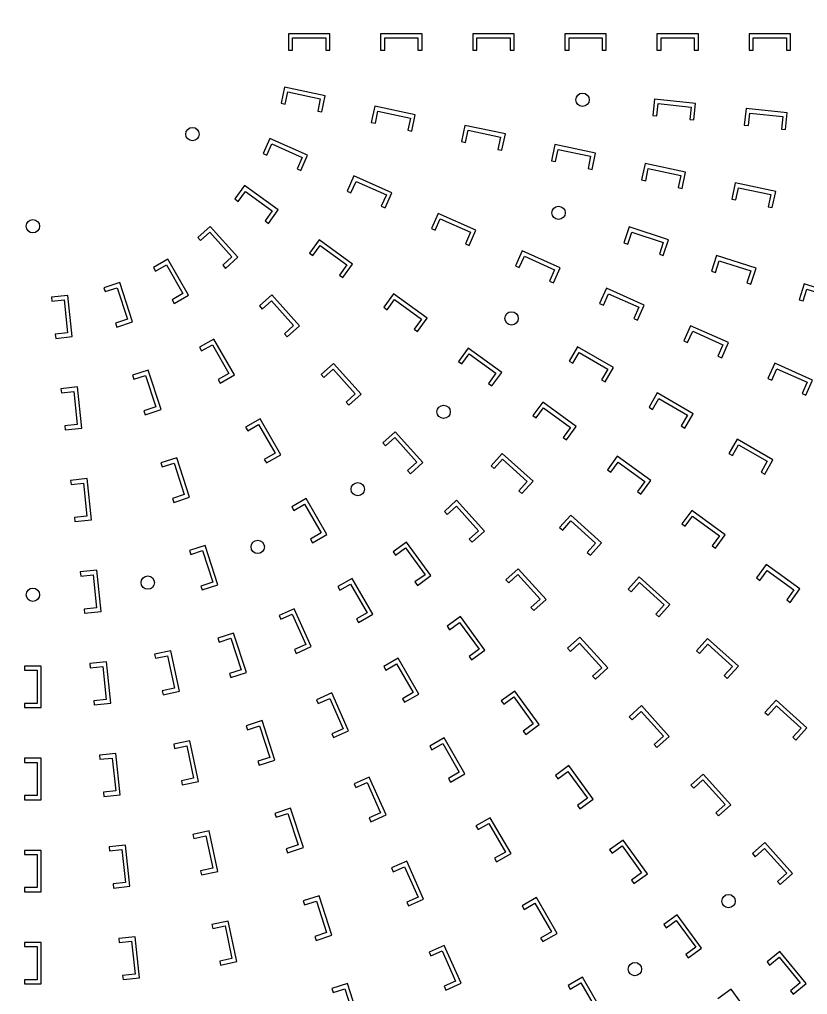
# Model space of a CAD drawing. Header units: inches. Extents: x 0.5 to 33.5, y 56.4 to 89.4.
# Drawn here: x 16.87 to 24.36, y 63.85 to 73.11 of the extents above; entities that cross this region are included whole.
import ezdxf

# ---------------------------------------------------------------- set-up
doc = ezdxf.new("R2010")
doc.units = ezdxf.units.IN
doc.layers.add('blue', color=5, linetype='CONTINUOUS')

msp = doc.modelspace()

# ---------------------------------------------------------------- linework, layer by layer
for p, q in [((19.8219, 72.9787), (19.4281, 72.9787)), ((19.4281, 72.9787), (19.4281, 72.8213)), ((19.8219, 72.8213), (19.8219, 72.9787)), ((20.6969, 72.9787), (20.3031, 72.9787)), ((20.3031, 72.9787), (20.3031, 72.8213)), ((20.6969, 72.8213), (20.6969, 72.9787)), ((21.5719, 72.9787), (21.1781, 72.9787)), ((21.1781, 72.9787), (21.1781, 72.8213)), ((21.5719, 72.8213), (21.5719, 72.9787)), ((22.4469, 72.9787), (22.0531, 72.9787)), ((22.0531, 72.9787), (22.0531, 72.8213)), ((22.4469, 72.8213), (22.4469, 72.9787)), ((23.3219, 72.9787), (22.9281, 72.9787)), ((22.9281, 72.9787), (22.9281, 72.8213)), ((23.3219, 72.8213), (23.3219, 72.9787)), ((24.1969, 72.9787), (23.8031, 72.9787)), ((23.8031, 72.9787), (23.8031, 72.8213)), ((24.1969, 72.8213), (24.1969, 72.9787)), ((19.4675, 72.8213), (19.4675, 72.9394)), ((19.4675, 72.9394), (19.7825, 72.9394)), ((19.7825, 72.9394), (19.7825, 72.8213)), ((20.3425, 72.8213), (20.3425, 72.9394)), ((20.3425, 72.9394), (20.6575, 72.9394)), ((20.6575, 72.9394), (20.6575, 72.8213)), ((21.2175, 72.8213), (21.2175, 72.9394)), ((21.2175, 72.9394), (21.5325, 72.9394)), ((21.5325, 72.9394), (21.5325, 72.8213)), ((22.0925, 72.8213), (22.0925, 72.9394)), ((22.0925, 72.9394), (22.4075, 72.9394)), ((22.4075, 72.9394), (22.4075, 72.8213)), ((22.9675, 72.8213), (22.9675, 72.9394)), ((22.9675, 72.9394), (23.2825, 72.9394)), ((23.2825, 72.9394), (23.2825, 72.8213)), ((23.8425, 72.8213), (23.8425, 72.9394)), ((23.8425, 72.9394), (24.1575, 72.9394)), ((24.1575, 72.9394), (24.1575, 72.8213)), ((19.4281, 72.8213), (19.4675, 72.8213)), ((19.7825, 72.8213), (19.8219, 72.8213)), ((20.3031, 72.8213), (20.3425, 72.8213)), ((20.6575, 72.8213), (20.6969, 72.8213)), ((21.1781, 72.8213), (21.2175, 72.8213)), ((21.5325, 72.8213), (21.5719, 72.8213)), ((22.0531, 72.8213), (22.0925, 72.8213)), ((22.4075, 72.8213), (22.4469, 72.8213)), ((22.9281, 72.8213), (22.9675, 72.8213)), ((23.2825, 72.8213), (23.3219, 72.8213)), ((23.8031, 72.8213), (23.8425, 72.8213)), ((24.1575, 72.8213), (24.1969, 72.8213)), ((19.3915, 72.4722), (19.3587, 72.3181)), ((19.7766, 72.3903), (19.3915, 72.4722)), ((19.3972, 72.31), (19.4218, 72.4255)), ((19.4218, 72.4255), (19.7299, 72.36)), ((19.7299, 72.36), (19.7053, 72.2445)), ((19.7438, 72.2363), (19.7766, 72.3903)), ((22.9039, 72.3586), (22.8874, 72.202)), ((23.2954, 72.3175), (22.9039, 72.3586)), ((19.3587, 72.3181), (19.3972, 72.31)), ((19.7053, 72.2445), (19.7438, 72.2363)), ((20.2473, 72.2903), (20.2146, 72.1362)), ((20.6324, 72.2084), (20.2473, 72.2903)), ((20.2531, 72.128), (20.2777, 72.2436)), ((20.2777, 72.2436), (20.5857, 72.1781)), ((22.9266, 72.1979), (22.9389, 72.3154)), ((22.9389, 72.3154), (23.2522, 72.2825)), ((23.2522, 72.2825), (23.2398, 72.165)), ((23.279, 72.1609), (23.2954, 72.3175)), ((23.7741, 72.2672), (23.7577, 72.1106)), ((24.1657, 72.226), (23.7741, 72.2672)), ((20.5857, 72.1781), (20.5612, 72.0625)), ((20.5997, 72.0544), (20.6324, 72.2084)), ((22.8874, 72.202), (22.9266, 72.1979)), ((23.2398, 72.165), (23.279, 72.1609)), ((23.7968, 72.1065), (23.8092, 72.2239)), ((23.8092, 72.2239), (24.1224, 72.191)), ((24.1224, 72.191), (24.11, 72.0735)), ((24.1492, 72.0694), (24.1657, 72.226)), ((20.2146, 72.1362), (20.2531, 72.128)), ((20.5612, 72.0625), (20.5997, 72.0544)), ((21.1032, 72.1083), (21.0705, 71.9543)), ((21.4883, 72.0265), (21.1032, 72.1083)), ((21.109, 71.9461), (21.1335, 72.0616)), ((21.1335, 72.0616), (21.4416, 71.9962)), ((23.7577, 72.1106), (23.7968, 72.1065)), ((24.11, 72.0735), (24.1492, 72.0694)), ((19.2503, 71.9843), (19.1862, 71.8404)), ((19.6099, 71.8242), (19.2503, 71.9843)), ((21.4416, 71.9962), (21.4171, 71.8806)), ((21.4556, 71.8724), (21.4883, 72.0265)), ((19.2222, 71.8244), (19.2702, 71.9323)), ((19.2702, 71.9323), (19.5579, 71.8042)), ((21.0705, 71.9543), (21.109, 71.9461)), ((21.4171, 71.8806), (21.4556, 71.8724)), ((21.9591, 71.9264), (21.9264, 71.7724)), ((22.3442, 71.8446), (21.9591, 71.9264)), ((21.9649, 71.7642), (21.9894, 71.8797)), ((21.9894, 71.8797), (22.2975, 71.8142)), ((19.1862, 71.8404), (19.2222, 71.8244)), ((19.5579, 71.8042), (19.5099, 71.6963)), ((19.5459, 71.6803), (19.6099, 71.8242)), ((22.2975, 71.8142), (22.2729, 71.6987)), ((22.3115, 71.6905), (22.3442, 71.8446)), ((19.5099, 71.6963), (19.5459, 71.6803)), ((21.9264, 71.7724), (21.9649, 71.7642)), ((22.2729, 71.6987), (22.3115, 71.6905)), ((22.815, 71.7445), (22.7822, 71.5904)), ((23.2001, 71.6626), (22.815, 71.7445)), ((22.8207, 71.5823), (22.8453, 71.6978)), ((22.8453, 71.6978), (23.1534, 71.6323)), ((20.0496, 71.6284), (19.9856, 71.4846)), ((20.4093, 71.4683), (20.0496, 71.6284)), ((22.7822, 71.5904), (22.8207, 71.5823)), ((23.1534, 71.6323), (23.1288, 71.5168)), ((23.1673, 71.5086), (23.2001, 71.6626)), ((19.0107, 71.5365), (18.9181, 71.4091)), ((19.3292, 71.3051), (19.0107, 71.5365)), ((20.0215, 71.4685), (20.0696, 71.5764)), ((20.0696, 71.5764), (20.3573, 71.4483)), ((23.1288, 71.5168), (23.1673, 71.5086)), ((23.6709, 71.5626), (23.6381, 71.4085)), ((24.056, 71.4807), (23.6709, 71.5626)), ((23.6766, 71.4003), (23.7012, 71.5159)), ((23.7012, 71.5159), (24.0093, 71.4504)), ((18.9181, 71.4091), (18.95, 71.3859)), ((18.95, 71.3859), (19.0194, 71.4815)), ((19.0194, 71.4815), (19.2742, 71.2964)), ((19.9856, 71.4846), (20.0215, 71.4685)), ((20.3573, 71.4483), (20.3092, 71.3404)), ((20.3452, 71.3244), (20.4093, 71.4683)), ((23.6381, 71.4085), (23.6766, 71.4003)), ((24.0093, 71.4504), (23.9847, 71.3349)), ((24.0232, 71.3267), (24.056, 71.4807)), ((20.3092, 71.3404), (20.3452, 71.3244)), ((23.9847, 71.3349), (24.0232, 71.3267)), ((19.2742, 71.2964), (19.2048, 71.2008)), ((19.2366, 71.1777), (19.3292, 71.3051)), ((20.849, 71.2725), (20.7849, 71.1287)), ((20.8209, 71.1126), (20.8689, 71.2205)), ((21.2086, 71.1124), (20.849, 71.2725)), ((20.8689, 71.2205), (21.1566, 71.0924)), ((18.6833, 71.1482), (18.5662, 71.0428)), ((18.9467, 70.8556), (18.6833, 71.1482)), ((19.2048, 71.2008), (19.2366, 71.1777)), ((20.7849, 71.1287), (20.8209, 71.1126)), ((22.6623, 71.143), (22.6137, 70.9932)), ((23.0368, 71.0213), (22.6623, 71.143)), ((18.5662, 71.0428), (18.5926, 71.0136)), ((18.5926, 71.0136), (18.6804, 71.0926)), ((18.6804, 71.0926), (18.8911, 70.8586)), ((21.1566, 71.0924), (21.1086, 70.9845)), ((21.1446, 70.9685), (21.2086, 71.1124)), ((22.6511, 70.981), (22.6876, 71.0934)), ((22.6876, 71.0934), (22.9872, 70.996)), ((19.7186, 71.0222), (19.626, 70.8948)), ((19.6579, 70.8716), (19.7273, 70.9672)), ((20.0371, 70.7907), (19.7186, 71.0222)), ((19.7273, 70.9672), (19.9821, 70.782)), ((21.1086, 70.9845), (21.1446, 70.9685)), ((22.6137, 70.9932), (22.6511, 70.981)), ((22.9872, 70.996), (22.9507, 70.8837)), ((22.9881, 70.8716), (23.0368, 71.0213)), ((18.8911, 70.8586), (18.8033, 70.7795)), ((18.8297, 70.7503), (18.9467, 70.8556)), ((19.626, 70.8948), (19.6579, 70.8716)), ((21.6483, 70.9166), (21.5843, 70.7728)), ((21.6202, 70.7568), (21.6683, 70.8647)), ((22.008, 70.7565), (21.6483, 70.9166)), ((21.6683, 70.8647), (21.956, 70.7365)), ((22.9507, 70.8837), (22.9881, 70.8716)), ((23.4945, 70.8726), (23.4458, 70.7228)), ((23.8689, 70.7509), (23.4945, 70.8726)), ((18.2823, 70.8365), (18.1459, 70.7578)), ((18.1459, 70.7578), (18.1656, 70.7237)), ((18.1656, 70.7237), (18.2679, 70.7827)), ((18.2679, 70.7827), (18.4253, 70.51)), ((18.4791, 70.4956), (18.2823, 70.8365)), ((18.8033, 70.7795), (18.8297, 70.7503)), ((19.9821, 70.782), (19.9127, 70.6865)), ((19.9445, 70.6633), (20.0371, 70.7907)), ((21.5843, 70.7728), (21.6202, 70.7568)), ((21.9439, 70.6126), (22.008, 70.7565)), ((23.4833, 70.7107), (23.5198, 70.823)), ((23.5198, 70.823), (23.8193, 70.7257)), ((19.9127, 70.6865), (19.9445, 70.6633)), ((21.956, 70.7365), (21.908, 70.6286)), ((23.4458, 70.7228), (23.4833, 70.7107)), ((23.8193, 70.7257), (23.7828, 70.6133)), ((23.8203, 70.6012), (23.8689, 70.7509)), ((17.8252, 70.615), (17.6755, 70.5664)), ((17.9469, 70.2406), (17.8252, 70.615)), ((21.908, 70.6286), (21.9439, 70.6126)), ((23.7828, 70.6133), (23.8203, 70.6012)), ((24.3267, 70.6022), (24.278, 70.4524)), ((24.7011, 70.4805), (24.3267, 70.6022)), ((17.3321, 70.4934), (17.1755, 70.4769)), ((17.3733, 70.1018), (17.3321, 70.4934)), ((17.6755, 70.5664), (17.6876, 70.5289)), ((17.6876, 70.5289), (17.7999, 70.5654)), ((17.7999, 70.5654), (17.8973, 70.2659)), ((18.4253, 70.51), (18.323, 70.4509)), ((18.3427, 70.4168), (18.4791, 70.4956)), ((19.2688, 70.498), (19.1517, 70.3926)), ((19.5322, 70.2054), (19.2688, 70.498)), ((20.4265, 70.5078), (20.3339, 70.3804)), ((20.745, 70.2764), (20.4265, 70.5078)), ((22.4477, 70.5607), (22.3836, 70.4169)), ((22.4196, 70.4009), (22.4676, 70.5088)), ((22.8073, 70.4006), (22.4477, 70.5607)), ((22.4676, 70.5088), (22.7553, 70.3807)), ((24.3155, 70.4403), (24.352, 70.5526)), ((24.352, 70.5526), (24.6515, 70.4553)), ((17.1755, 70.4769), (17.1796, 70.4378)), ((17.1796, 70.4378), (17.2971, 70.4501)), ((17.2971, 70.4501), (17.33, 70.1369)), ((18.323, 70.4509), (18.3427, 70.4168)), ((19.1517, 70.3926), (19.1781, 70.3633)), ((19.1781, 70.3633), (19.2658, 70.4424)), ((19.2658, 70.4424), (19.4766, 70.2083)), ((20.3658, 70.3573), (20.4352, 70.4529)), ((20.4352, 70.4529), (20.69, 70.2677)), ((22.3836, 70.4169), (22.4196, 70.4009)), ((22.7433, 70.2567), (22.8073, 70.4006)), ((24.278, 70.4524), (24.3155, 70.4403)), ((20.3339, 70.3804), (20.3658, 70.3573)), ((22.7553, 70.3807), (22.7073, 70.2728)), ((17.8973, 70.2659), (17.7849, 70.2294)), ((17.7849, 70.2294), (17.7971, 70.1919)), ((17.7971, 70.1919), (17.9469, 70.2406)), ((19.4766, 70.2083), (19.3888, 70.1293)), ((19.4152, 70.1), (19.5322, 70.2054)), ((20.69, 70.2677), (20.6206, 70.1722)), ((20.6524, 70.149), (20.745, 70.2764)), ((22.7073, 70.2728), (22.7433, 70.2567)), ((23.247, 70.2048), (23.183, 70.061)), ((23.6067, 70.0447), (23.247, 70.2048)), ((17.33, 70.1369), (17.2125, 70.1245)), ((17.2125, 70.1245), (17.2167, 70.0854)), ((19.3888, 70.1293), (19.4152, 70.1)), ((20.6206, 70.1722), (20.6524, 70.149)), ((23.2189, 70.045), (23.267, 70.1529)), ((23.267, 70.1529), (23.5547, 70.0248)), ((17.2167, 70.0854), (17.3733, 70.1018)), ((18.7198, 70.0788), (18.5834, 70)), ((18.6031, 69.9659), (18.7054, 70.025)), ((18.7054, 70.025), (18.8628, 69.7522)), ((18.9166, 69.7378), (18.7198, 70.0788)), ((23.183, 70.061), (23.2189, 70.045)), ((23.5547, 70.0248), (23.5067, 69.9169)), ((23.5426, 69.9008), (23.6067, 70.0447)), ((18.5834, 70), (18.6031, 69.9659)), ((21.1344, 69.9935), (21.0418, 69.8661)), ((21.0737, 69.843), (21.1431, 69.9385)), ((21.4529, 69.7621), (21.1344, 69.9935)), ((21.1431, 69.9385), (21.3979, 69.7534)), ((22.1733, 70.0041), (22.0946, 69.8677)), ((22.1287, 69.848), (22.1877, 69.9503)), ((22.5143, 69.8073), (22.1733, 70.0041)), ((22.1877, 69.9503), (22.4605, 69.7929)), ((19.8542, 69.8477), (19.7372, 69.7423)), ((20.1177, 69.5551), (19.8542, 69.8477)), ((21.0418, 69.8661), (21.0737, 69.843)), ((22.0946, 69.8677), (22.1287, 69.848)), ((23.5067, 69.9169), (23.5426, 69.9008)), ((24.0464, 69.8489), (23.9823, 69.7051)), ((24.406, 69.6888), (24.0464, 69.8489)), ((18.0956, 69.7828), (17.9458, 69.7342)), ((18.2173, 69.4084), (18.0956, 69.7828)), ((18.8628, 69.7522), (18.7605, 69.6932)), ((18.7802, 69.6591), (18.9166, 69.7378)), ((19.7372, 69.7423), (19.7636, 69.7131)), ((19.7636, 69.7131), (19.8513, 69.7921)), ((19.8513, 69.7921), (20.0621, 69.5581)), ((21.3979, 69.7534), (21.3285, 69.6579)), ((21.3603, 69.6347), (21.4529, 69.7621)), ((22.4605, 69.7929), (22.4014, 69.6906)), ((22.4355, 69.6709), (22.5143, 69.8073)), ((24.0183, 69.6891), (24.0663, 69.797)), ((24.0663, 69.797), (24.354, 69.6689)), ((17.9458, 69.7342), (17.958, 69.6967)), ((17.958, 69.6967), (18.0703, 69.7332)), ((18.0703, 69.7332), (18.1677, 69.4337)), ((18.7605, 69.6932), (18.7802, 69.6591)), ((21.3285, 69.6579), (21.3603, 69.6347)), ((22.4014, 69.6906), (22.4355, 69.6709)), ((23.9823, 69.7051), (24.0183, 69.6891)), ((24.354, 69.6689), (24.306, 69.561)), ((24.342, 69.545), (24.406, 69.6888)), ((17.4236, 69.6232), (17.267, 69.6067)), ((17.267, 69.6067), (17.2711, 69.5676)), ((17.2711, 69.5676), (17.3885, 69.5799)), ((17.3885, 69.5799), (17.4215, 69.2667)), ((17.4647, 69.2316), (17.4236, 69.6232)), ((20.0621, 69.5581), (19.9743, 69.479)), ((20.0006, 69.4498), (20.1177, 69.5551)), ((22.9311, 69.5666), (22.8523, 69.4302)), ((23.272, 69.3698), (22.9311, 69.5666)), ((24.306, 69.561), (24.342, 69.545)), ((19.9743, 69.479), (20.0006, 69.4498)), ((21.8423, 69.4792), (21.7497, 69.3518)), ((22.1608, 69.2478), (21.8423, 69.4792)), ((22.8864, 69.4105), (22.9455, 69.5128)), ((22.9455, 69.5128), (23.2182, 69.3554)), ((18.1677, 69.4337), (18.0553, 69.3972)), ((18.0553, 69.3972), (18.0675, 69.3598)), ((18.0675, 69.3598), (18.2173, 69.4084)), ((21.7815, 69.3287), (21.851, 69.4242)), ((21.851, 69.4242), (22.1058, 69.2391)), ((22.8523, 69.4302), (22.8864, 69.4105)), ((23.1933, 69.2334), (23.272, 69.3698)), ((19.1573, 69.321), (19.0209, 69.2422)), ((19.3541, 68.98), (19.1573, 69.321)), ((21.7497, 69.3518), (21.7815, 69.3287)), ((23.2182, 69.3554), (23.1592, 69.2531)), ((17.4215, 69.2667), (17.304, 69.2543)), ((17.304, 69.2543), (17.3081, 69.2152)), ((17.3081, 69.2152), (17.4647, 69.2316)), ((19.0209, 69.2422), (19.0406, 69.2082)), ((19.0406, 69.2082), (19.1429, 69.2672)), ((19.1429, 69.2672), (19.3003, 68.9944)), ((20.4397, 69.1975), (20.3227, 69.0921)), ((20.7032, 68.9049), (20.4397, 69.1975)), ((22.1058, 69.2391), (22.0364, 69.1435)), ((22.0682, 69.1204), (22.1608, 69.2478)), ((23.1592, 69.2531), (23.1933, 69.2334)), ((20.3227, 69.0921), (20.349, 69.0628)), ((20.349, 69.0628), (20.4368, 69.1419)), ((20.4368, 69.1419), (20.6476, 68.9078)), ((22.0364, 69.1435), (22.0682, 69.1204)), ((23.6888, 69.1291), (23.6101, 68.9927)), ((24.0298, 68.9323), (23.6888, 69.1291)), ((23.6442, 68.973), (23.7033, 69.0753)), ((23.7033, 69.0753), (23.976, 68.9179)), ((18.366, 68.9507), (18.2162, 68.902)), ((18.4877, 68.5762), (18.366, 68.9507)), ((19.3003, 68.9944), (19.198, 68.9354)), ((19.198, 68.9354), (19.2177, 68.9013)), ((19.2177, 68.9013), (19.3541, 68.98)), ((20.6476, 68.9078), (20.5598, 68.8288)), ((20.5861, 68.7995), (20.7032, 68.9049)), ((21.4582, 68.9918), (21.3528, 68.8748)), ((21.382, 68.8484), (21.4611, 68.9362)), ((21.7507, 68.7284), (21.4582, 68.9918)), ((21.4611, 68.9362), (21.6951, 68.7255)), ((22.5501, 68.9649), (22.4576, 68.8375)), ((22.4894, 68.8144), (22.5589, 68.9099)), ((22.8687, 68.7335), (22.5501, 68.9649)), ((22.5589, 68.9099), (22.8137, 68.7248)), ((23.6101, 68.9927), (23.6442, 68.973)), ((23.976, 68.9179), (23.917, 68.8156)), ((23.9511, 68.7959), (24.0298, 68.9323)), ((18.2162, 68.902), (18.2284, 68.8646)), ((18.2284, 68.8646), (18.3407, 68.9011)), ((18.3407, 68.9011), (18.4381, 68.6015)), ((20.5598, 68.8288), (20.5861, 68.7995)), ((21.3528, 68.8748), (21.382, 68.8484)), ((22.4576, 68.8375), (22.4894, 68.8144)), ((23.917, 68.8156), (23.9511, 68.7959)), ((17.515, 68.753), (17.3584, 68.7365)), ((17.3584, 68.7365), (17.3625, 68.6974)), ((17.5562, 68.3614), (17.515, 68.753)), ((21.6951, 68.7255), (21.6161, 68.6377)), ((21.6454, 68.6113), (21.7507, 68.7284)), ((22.8137, 68.7248), (22.7442, 68.6292)), ((22.7761, 68.6061), (22.8687, 68.7335)), ((17.3625, 68.6974), (17.48, 68.7097)), ((17.48, 68.7097), (17.5129, 68.3965)), ((21.6161, 68.6377), (21.6454, 68.6113)), ((22.7442, 68.6292), (22.7761, 68.6061)), ((18.4381, 68.6015), (18.3257, 68.565)), ((18.3257, 68.565), (18.3379, 68.5276)), ((18.3379, 68.5276), (18.4877, 68.5762)), ((19.5948, 68.5632), (19.4584, 68.4845)), ((19.7916, 68.2223), (19.5948, 68.5632)), ((21.0252, 68.5472), (20.9082, 68.4418)), ((21.2887, 68.2546), (21.0252, 68.5472)), ((19.4584, 68.4845), (19.4781, 68.4504)), ((19.4781, 68.4504), (19.5804, 68.5094)), ((19.5804, 68.5094), (19.7378, 68.2367)), ((20.9082, 68.4418), (20.9345, 68.4126)), ((20.9345, 68.4126), (21.0223, 68.4916)), ((21.0223, 68.4916), (21.2331, 68.2576)), ((23.258, 68.4506), (23.1655, 68.3232)), ((23.5765, 68.2192), (23.258, 68.4506)), ((17.5129, 68.3965), (17.3955, 68.3841)), ((17.3955, 68.3841), (17.3996, 68.345)), ((17.3996, 68.345), (17.5562, 68.3614)), ((22.1084, 68.4063), (22.003, 68.2893)), ((22.0323, 68.2629), (22.1113, 68.3507)), ((22.401, 68.1429), (22.1084, 68.4063)), ((22.1113, 68.3507), (22.3454, 68.14)), ((23.1973, 68.3001), (23.2667, 68.3956)), ((23.2667, 68.3956), (23.5216, 68.2105)), ((21.2331, 68.2576), (21.1453, 68.1785)), ((22.003, 68.2893), (22.0323, 68.2629)), ((23.1655, 68.3232), (23.1973, 68.3001)), ((19.7378, 68.2367), (19.6355, 68.1776)), ((19.6355, 68.1776), (19.6552, 68.1435)), ((19.6552, 68.1435), (19.7916, 68.2223)), ((21.1453, 68.1785), (21.1716, 68.1493)), ((21.1716, 68.1493), (21.2887, 68.2546)), ((23.5216, 68.2105), (23.4521, 68.1149)), ((23.484, 68.0918), (23.5765, 68.2192)), ((18.6364, 68.1185), (18.4866, 68.0698)), ((18.4866, 68.0698), (18.4988, 68.0324)), ((18.7581, 67.7441), (18.6364, 68.1185)), ((20.5482, 68.1503), (20.4208, 68.0577)), ((20.4439, 68.0259), (20.5395, 68.0953)), ((20.5395, 68.0953), (20.7246, 67.8405)), ((20.7796, 67.8318), (20.5482, 68.1503)), ((22.3454, 68.14), (22.2664, 68.0522)), ((22.2956, 68.0259), (22.401, 68.1429)), ((23.4521, 68.1149), (23.484, 68.0918)), ((18.4988, 68.0324), (18.6111, 68.0689)), ((18.6111, 68.0689), (18.7084, 67.7693)), ((20.4208, 68.0577), (20.4439, 68.0259)), ((22.2664, 68.0522), (22.2956, 68.0259)), ((21.6107, 67.897), (21.4937, 67.7916)), ((21.8741, 67.6044), (21.6107, 67.897)), ((23.9659, 67.9363), (23.8734, 67.8089)), ((24.2844, 67.7049), (23.9659, 67.9363)), ((17.6065, 67.8828), (17.4499, 67.8663)), ((17.4499, 67.8663), (17.454, 67.8271)), ((17.454, 67.8271), (17.5715, 67.8395)), ((17.5715, 67.8395), (17.6044, 67.5263)), ((17.6477, 67.4912), (17.6065, 67.8828)), ((20.0323, 67.8054), (19.8959, 67.7267)), ((20.2291, 67.4645), (20.0323, 67.8054)), ((20.7246, 67.8405), (20.629, 67.7711)), ((20.6522, 67.7392), (20.7796, 67.8318)), ((21.52, 67.7623), (21.6078, 67.8414)), ((21.6078, 67.8414), (21.8185, 67.6073)), ((22.7587, 67.8208), (22.6533, 67.7038)), ((23.0512, 67.5574), (22.7587, 67.8208)), ((23.8734, 67.8089), (23.9052, 67.7857)), ((23.9052, 67.7857), (23.9746, 67.8813)), ((23.9746, 67.8813), (24.2294, 67.6962)), ((18.7084, 67.7693), (18.5961, 67.7328)), ((18.5961, 67.7328), (18.6083, 67.6954)), ((18.6083, 67.6954), (18.7581, 67.7441)), ((19.8959, 67.7267), (19.9156, 67.6926)), ((19.9156, 67.6926), (20.0179, 67.7517)), ((20.0179, 67.7517), (20.1753, 67.4789)), ((20.629, 67.7711), (20.6522, 67.7392)), ((21.4937, 67.7916), (21.52, 67.7623)), ((22.6533, 67.7038), (22.6825, 67.6775)), ((22.6825, 67.6775), (22.7616, 67.7652)), ((22.7616, 67.7652), (22.9956, 67.5545)), ((24.1919, 67.5775), (24.2844, 67.7049)), ((21.8185, 67.6073), (21.7308, 67.5283)), ((24.2294, 67.6962), (24.16, 67.6006)), ((17.6044, 67.5263), (17.4869, 67.5139)), ((19.4831, 67.5164), (19.3393, 67.4523)), ((19.6433, 67.1567), (19.4831, 67.5164)), ((21.7308, 67.5283), (21.7571, 67.499)), ((21.7571, 67.499), (21.8741, 67.6044)), ((22.9956, 67.5545), (22.9166, 67.4667)), ((22.9459, 67.4404), (23.0512, 67.5574)), ((24.16, 67.6006), (24.1919, 67.5775)), ((17.4869, 67.5139), (17.491, 67.4748)), ((17.491, 67.4748), (17.6477, 67.4912)), ((19.3393, 67.4523), (19.3553, 67.4164)), ((19.3553, 67.4164), (19.4632, 67.4644)), ((19.4632, 67.4644), (19.5913, 67.1767)), ((20.1753, 67.4789), (20.073, 67.4198)), ((20.0927, 67.3857), (20.2291, 67.4645)), ((21.0625, 67.4424), (20.9351, 67.3499)), ((21.2939, 67.1239), (21.0625, 67.4424)), ((22.9166, 67.4667), (22.9459, 67.4404)), ((20.073, 67.4198), (20.0927, 67.3857)), ((20.9351, 67.3499), (20.9582, 67.318)), ((20.9582, 67.318), (21.0538, 67.3874)), ((21.0538, 67.3874), (21.2389, 67.1326)), ((18.9068, 67.2863), (18.757, 67.2377)), ((18.757, 67.2377), (18.7692, 67.2002)), ((18.7692, 67.2002), (18.8815, 67.2367)), ((18.8815, 67.2367), (18.9788, 66.9372)), ((19.0284, 66.9119), (18.9068, 67.2863)), ((22.1962, 67.2467), (22.0792, 67.1413)), ((22.4596, 66.9541), (22.1962, 67.2467)), ((19.5913, 67.1767), (19.4834, 67.1286)), ((19.4994, 67.0927), (19.6433, 67.1567)), ((22.1055, 67.1121), (22.1933, 67.1911)), ((22.1933, 67.1911), (22.404, 66.957)), ((23.4089, 67.2353), (23.3035, 67.1183)), ((23.3328, 67.092), (23.4118, 67.1797)), ((23.7015, 66.9719), (23.4089, 67.2353)), ((23.4118, 67.1797), (23.6459, 66.969)), ((18.3096, 67.1178), (18.1555, 67.085)), ((18.1555, 67.085), (18.1637, 67.0465)), ((18.1637, 67.0465), (18.2792, 67.0711)), ((18.2792, 67.0711), (18.3447, 66.763)), ((18.3914, 66.7327), (18.3096, 67.1178)), ((19.4834, 67.1286), (19.4994, 67.0927)), ((21.2389, 67.1326), (21.1434, 67.0632)), ((21.1434, 67.0632), (21.1665, 67.0313)), ((21.1665, 67.0313), (21.2939, 67.1239)), ((22.0792, 67.1413), (22.1055, 67.1121)), ((23.3035, 67.1183), (23.3328, 67.092)), ((17.0787, 66.9719), (16.9213, 66.9719)), ((16.9213, 66.9719), (16.9213, 66.9325)), ((17.0787, 66.5781), (17.0787, 66.9719)), ((17.698, 67.0126), (17.5414, 66.9961)), ((17.5414, 66.9961), (17.5455, 66.9569)), ((17.5455, 66.9569), (17.6629, 66.9693)), ((17.6629, 66.9693), (17.6959, 66.6561)), ((17.7391, 66.621), (17.698, 67.0126)), ((20.4698, 67.0477), (20.3334, 66.9689)), ((20.3334, 66.9689), (20.3531, 66.9348)), ((20.3531, 66.9348), (20.4554, 66.9939)), ((20.4554, 66.9939), (20.6128, 66.7211)), ((20.6666, 66.7067), (20.4698, 67.0477)), ((23.6459, 66.969), (23.5669, 66.8812)), ((23.5961, 66.8549), (23.7015, 66.9719)), ((16.9213, 66.9325), (17.0394, 66.9325)), ((17.0394, 66.9325), (17.0394, 66.6175)), ((18.9788, 66.9372), (18.8665, 66.9007)), ((18.8665, 66.9007), (18.8787, 66.8632)), ((18.8787, 66.8632), (19.0284, 66.9119)), ((22.404, 66.957), (22.3163, 66.878)), ((22.3163, 66.878), (22.3426, 66.8488)), ((22.3426, 66.8488), (22.4596, 66.9541)), ((23.5669, 66.8812), (23.5961, 66.8549)), ((18.3447, 66.763), (18.2292, 66.7384)), ((18.2292, 66.7384), (18.2374, 66.6999)), ((18.2374, 66.6999), (18.3914, 66.7327)), ((19.839, 66.717), (19.6952, 66.653)), ((19.9992, 66.3574), (19.839, 66.717)), ((20.6128, 66.7211), (20.5105, 66.6621)), ((20.5302, 66.628), (20.6666, 66.7067)), ((21.5768, 66.7345), (21.4494, 66.642)), ((21.8082, 66.416), (21.5768, 66.7345)), ((17.0394, 66.6175), (16.9213, 66.6175)), ((16.9213, 66.6175), (16.9213, 66.5781)), ((17.6959, 66.6561), (17.5784, 66.6437)), ((17.5784, 66.6437), (17.5825, 66.6046)), ((17.5825, 66.6046), (17.7391, 66.621)), ((19.6952, 66.653), (19.7112, 66.617)), ((19.7112, 66.617), (19.8191, 66.6651)), ((19.8191, 66.6651), (19.9472, 66.3773)), ((20.5105, 66.6621), (20.5302, 66.628)), ((21.4494, 66.642), (21.4725, 66.6101)), ((21.4725, 66.6101), (21.5681, 66.6795)), ((21.5681, 66.6795), (21.7532, 66.4247)), ((22.7817, 66.5965), (22.6647, 66.4911)), ((23.0451, 66.3039), (22.7817, 66.5965)), ((24.0592, 66.6499), (23.9538, 66.5328)), ((23.9831, 66.5065), (24.0621, 66.5943)), ((24.3517, 66.3864), (24.0592, 66.6499)), ((24.0621, 66.5943), (24.2961, 66.3835)), ((16.9213, 66.5781), (17.0787, 66.5781)), ((22.691, 66.4618), (22.7788, 66.5409)), ((22.7788, 66.5409), (22.9895, 66.3068)), ((23.9538, 66.5328), (23.9831, 66.5065)), ((19.1772, 66.4542), (19.0274, 66.4055)), ((19.0274, 66.4055), (19.0396, 66.368)), ((19.0396, 66.368), (19.1519, 66.4045)), ((19.1519, 66.4045), (19.2492, 66.105)), ((19.2988, 66.0797), (19.1772, 66.4542)), ((21.7532, 66.4247), (21.6577, 66.3553)), ((21.6808, 66.3235), (21.8082, 66.416)), ((22.6647, 66.4911), (22.691, 66.4618)), ((19.9472, 66.3773), (19.8393, 66.3293)), ((19.8393, 66.3293), (19.8553, 66.2933)), ((19.8553, 66.2933), (19.9992, 66.3574)), ((21.6577, 66.3553), (21.6808, 66.3235)), ((24.2961, 66.3835), (24.2171, 66.2957)), ((24.2464, 66.2694), (24.3517, 66.3864)), ((18.4915, 66.2619), (18.3374, 66.2291)), ((18.3374, 66.2291), (18.3456, 66.1906)), ((18.5733, 65.8768), (18.4915, 66.2619)), ((20.9073, 66.2899), (20.7709, 66.2112)), ((20.7906, 66.1771), (20.8929, 66.2361)), ((20.8929, 66.2361), (21.0503, 65.9634)), ((21.1041, 65.9489), (20.9073, 66.2899)), ((22.9895, 66.3068), (22.9018, 66.2278)), ((22.9018, 66.2278), (22.9281, 66.1985)), ((22.9281, 66.1985), (23.0451, 66.3039)), ((24.2171, 66.2957), (24.2464, 66.2694)), ((17.7894, 66.1423), (17.6328, 66.1259)), ((17.6328, 66.1259), (17.6369, 66.0867)), ((17.8306, 65.7508), (17.7894, 66.1423)), ((18.3456, 66.1906), (18.4611, 66.2152)), ((18.4611, 66.2152), (18.5266, 65.9071)), ((20.7709, 66.2112), (20.7906, 66.1771)), ((17.0787, 66.0969), (16.9213, 66.0969)), ((16.9213, 66.0969), (16.9213, 66.0575)), ((16.9213, 66.0575), (17.0394, 66.0575)), ((17.0394, 66.0575), (17.0394, 65.7425)), ((17.0787, 65.7031), (17.0787, 66.0969)), ((17.6369, 66.0867), (17.7544, 66.0991)), ((17.7544, 66.0991), (17.7873, 65.7858)), ((19.2492, 66.105), (19.1369, 66.0685)), ((19.1369, 66.0685), (19.1491, 66.0311)), ((19.1491, 66.0311), (19.2988, 66.0797)), ((21.0503, 65.9634), (20.948, 65.9043)), ((20.9677, 65.8702), (21.1041, 65.9489)), ((22.0911, 66.0266), (21.9637, 65.9341)), ((21.9869, 65.9022), (22.0824, 65.9716)), ((22.0824, 65.9716), (22.2675, 65.7168)), ((22.3225, 65.7081), (22.0911, 66.0266)), ((23.3672, 65.9462), (23.2501, 65.8408)), ((23.6306, 65.6536), (23.3672, 65.9462)), ((18.5266, 65.9071), (18.4111, 65.8826)), ((18.4111, 65.8826), (18.4193, 65.844)), ((18.4193, 65.844), (18.5733, 65.8768)), ((20.1949, 65.9177), (20.0511, 65.8536)), ((20.0511, 65.8536), (20.0671, 65.8177)), ((20.0671, 65.8177), (20.175, 65.8657)), ((20.175, 65.8657), (20.3031, 65.578)), ((20.355, 65.558), (20.1949, 65.9177)), ((20.948, 65.9043), (20.9677, 65.8702)), ((21.9637, 65.9341), (21.9869, 65.9022)), ((23.2765, 65.8116), (23.3643, 65.8906)), ((23.3643, 65.8906), (23.575, 65.6565)), ((17.7873, 65.7858), (17.6699, 65.7735)), ((17.6699, 65.7735), (17.674, 65.7343)), ((23.2501, 65.8408), (23.2765, 65.8116)), ((17.0394, 65.7425), (16.9213, 65.7425)), ((16.9213, 65.7425), (16.9213, 65.7031)), ((16.9213, 65.7031), (17.0787, 65.7031)), ((17.674, 65.7343), (17.8306, 65.7508)), ((22.2675, 65.7168), (22.172, 65.6474)), ((22.1951, 65.6156), (22.3225, 65.7081)), ((19.4476, 65.622), (19.2978, 65.5733)), ((19.2978, 65.5733), (19.31, 65.5359)), ((19.31, 65.5359), (19.4223, 65.5724)), ((19.4223, 65.5724), (19.5196, 65.2728)), ((19.5692, 65.2475), (19.4476, 65.622)), ((20.3031, 65.578), (20.1952, 65.5299)), ((22.172, 65.6474), (22.1951, 65.6156)), ((23.575, 65.6565), (23.4872, 65.5775)), ((23.4872, 65.5775), (23.5136, 65.5483)), ((23.5136, 65.5483), (23.6306, 65.6536)), ((20.1952, 65.5299), (20.2112, 65.494)), ((20.2112, 65.494), (20.355, 65.558)), ((21.3448, 65.5321), (21.2084, 65.4534)), ((21.2281, 65.4193), (21.3304, 65.4783)), ((21.3304, 65.4783), (21.4878, 65.2056)), ((21.5416, 65.1912), (21.3448, 65.5321)), ((18.6734, 65.406), (18.5194, 65.3733)), ((18.7553, 65.0209), (18.6734, 65.406)), ((21.2084, 65.4534), (21.2281, 65.4193)), ((18.5194, 65.3733), (18.5275, 65.3348)), ((18.5275, 65.3348), (18.6431, 65.3593)), ((18.6431, 65.3593), (18.7086, 65.0512)), ((22.6054, 65.3187), (22.478, 65.2262)), ((22.8368, 65.0002), (22.6054, 65.3187)), ((23.9527, 65.296), (23.8356, 65.1906)), ((24.2161, 65.0034), (23.9527, 65.296)), ((17.0787, 65.2219), (16.9213, 65.2219)), ((16.9213, 65.2219), (16.9213, 65.1825)), ((17.0787, 64.8281), (17.0787, 65.2219)), ((17.8809, 65.2721), (17.7243, 65.2557)), ((17.7243, 65.2557), (17.7284, 65.2165)), ((17.7284, 65.2165), (17.8459, 65.2289)), ((17.8459, 65.2289), (17.8788, 64.9156)), ((17.922, 64.8806), (17.8809, 65.2721)), ((19.5196, 65.2728), (19.4073, 65.2363)), ((19.4073, 65.2363), (19.4195, 65.1989)), ((19.4195, 65.1989), (19.5692, 65.2475)), ((21.4878, 65.2056), (21.3855, 65.1465)), ((22.478, 65.2262), (22.5012, 65.1943)), ((22.5012, 65.1943), (22.5967, 65.2638)), ((22.5967, 65.2638), (22.7818, 65.0089)), ((23.862, 65.1613), (23.9498, 65.2404)), ((23.9498, 65.2404), (24.1605, 65.0063)), ((16.9213, 65.1825), (17.0394, 65.1825)), ((17.0394, 65.1825), (17.0394, 64.8675)), ((20.5508, 65.1183), (20.4069, 65.0543)), ((20.7109, 64.7587), (20.5508, 65.1183)), ((21.3855, 65.1465), (21.4052, 65.1124)), ((21.4052, 65.1124), (21.5416, 65.1912)), ((23.8356, 65.1906), (23.862, 65.1613)), ((18.7086, 65.0512), (18.593, 65.0267)), ((18.593, 65.0267), (18.6012, 64.9882)), ((18.6012, 64.9882), (18.7553, 65.0209)), ((20.4069, 65.0543), (20.423, 65.0183)), ((20.423, 65.0183), (20.5309, 65.0664)), ((20.5309, 65.0664), (20.659, 64.7786)), ((22.7818, 65.0089), (22.6863, 64.9395)), ((22.6863, 64.9395), (22.7094, 64.9077)), ((22.7094, 64.9077), (22.8368, 65.0002)), ((24.1605, 65.0063), (24.0727, 64.9273)), ((24.0727, 64.9273), (24.0991, 64.898)), ((24.0991, 64.898), (24.2161, 65.0034)), ((17.0394, 64.8675), (16.9213, 64.8675)), ((16.9213, 64.8675), (16.9213, 64.8281)), ((17.8788, 64.9156), (17.7613, 64.9033)), ((17.7613, 64.9033), (17.7654, 64.8641)), ((17.7654, 64.8641), (17.922, 64.8806)), ((16.9213, 64.8281), (17.0787, 64.8281)), ((19.718, 64.7898), (19.5682, 64.7411)), ((19.5682, 64.7411), (19.5803, 64.7037)), ((19.5803, 64.7037), (19.6927, 64.7402)), ((19.6927, 64.7402), (19.79, 64.4406)), ((19.8396, 64.4154), (19.718, 64.7898)), ((20.659, 64.7786), (20.5511, 64.7306)), ((20.5671, 64.6946), (20.7109, 64.7587)), ((21.7823, 64.7744), (21.6459, 64.6956)), ((21.9791, 64.4334), (21.7823, 64.7744)), ((20.5511, 64.7306), (20.5671, 64.6946)), ((21.6459, 64.6956), (21.6656, 64.6615)), ((21.6656, 64.6615), (21.7679, 64.7206)), ((21.7679, 64.7206), (21.9253, 64.4478)), ((23.1197, 64.6109), (22.9923, 64.5183)), ((23.0155, 64.4864), (23.111, 64.5559)), ((23.111, 64.5559), (23.2962, 64.3011)), ((23.3512, 64.2923), (23.1197, 64.6109)), ((18.8553, 64.5501), (18.7013, 64.5174)), ((18.7013, 64.5174), (18.7095, 64.4789)), ((18.7095, 64.4789), (18.825, 64.5034)), ((18.825, 64.5034), (18.8905, 64.1954)), ((18.9372, 64.165), (18.8553, 64.5501)), ((22.9923, 64.5183), (23.0155, 64.4864)), ((17.9724, 64.4019), (17.8157, 64.3855)), ((17.8157, 64.3855), (17.8199, 64.3463)), ((18.0135, 64.0104), (17.9724, 64.4019)), ((19.79, 64.4406), (19.6777, 64.4042)), ((19.6777, 64.4042), (19.6898, 64.3667)), ((19.6898, 64.3667), (19.8396, 64.4154)), ((21.9253, 64.4478), (21.823, 64.3888)), ((21.823, 64.3888), (21.8427, 64.3547)), ((21.8427, 64.3547), (21.9791, 64.4334)), ((17.0787, 64.3469), (16.9213, 64.3469)), ((16.9213, 64.3469), (16.9213, 64.3075)), ((16.9213, 64.3075), (17.0394, 64.3075)), ((17.0394, 64.3075), (17.0394, 63.9925)), ((17.0787, 63.9532), (17.0787, 64.3469)), ((17.8199, 64.3463), (17.9373, 64.3587)), ((17.9373, 64.3587), (17.9702, 64.0454)), ((20.9067, 64.319), (20.7628, 64.2549)), ((21.0668, 63.9593), (20.9067, 64.319)), ((23.2962, 64.3011), (23.2006, 64.2316)), ((23.2237, 64.1998), (23.3512, 64.2923)), ((18.8905, 64.1954), (18.7749, 64.1708)), ((20.7628, 64.2549), (20.7789, 64.219)), ((20.7789, 64.219), (20.8868, 64.267)), ((20.8868, 64.267), (21.0149, 63.9793)), ((23.2006, 64.2316), (23.2237, 64.1998)), ((24.0958, 64.2625), (23.9734, 64.1634)), ((23.9982, 64.1328), (24.09, 64.2071)), ((24.09, 64.2071), (24.2882, 63.9624)), ((24.3436, 63.9565), (24.0958, 64.2625)), ((18.7749, 64.1708), (18.7831, 64.1323)), ((18.7831, 64.1323), (18.9372, 64.165)), ((23.9734, 64.1634), (23.9982, 64.1328)), ((17.9702, 64.0454), (17.8528, 64.0331)), ((17.8528, 64.0331), (17.8569, 63.9939)), ((17.8569, 63.9939), (18.0135, 64.0104)), ((22.2198, 64.0166), (22.0834, 63.9378)), ((22.4166, 63.6756), (22.2198, 64.0166)), ((17.0394, 63.9925), (16.9213, 63.9925)), ((16.9213, 63.9925), (16.9213, 63.9532)), ((16.9213, 63.9532), (17.0787, 63.9532)), ((19.9883, 63.9576), (19.8386, 63.909)), ((19.8386, 63.909), (19.8507, 63.8715)), ((19.8507, 63.8715), (19.9631, 63.908)), ((19.9631, 63.908), (20.0604, 63.6085)), ((20.11, 63.5832), (19.9883, 63.9576)), ((21.0149, 63.9793), (20.907, 63.9312)), ((20.907, 63.9312), (20.923, 63.8953)), ((20.923, 63.8953), (21.0668, 63.9593)), ((22.0834, 63.9378), (22.1031, 63.9037)), ((22.1031, 63.9037), (22.2054, 63.9628)), ((22.2054, 63.9628), (22.3628, 63.69)), ((23.6341, 63.903), (23.5066, 63.8104)), ((23.8655, 63.5845), (23.6341, 63.903)), ((24.2882, 63.9624), (24.1964, 63.888)), ((24.2212, 63.8574), (24.3436, 63.9565)), ((24.1964, 63.888), (24.2212, 63.8574))]:
    msp.add_line(p, q)
for centre in [(22.2212, 72.3512), (18.5155, 72.025), (21.993, 71.2777), (17, 71.15), (21.5466, 70.275), (20.9015, 69.3871), (20.0859, 68.6527), (19.1354, 68.1039), (18.0915, 67.7647), (17, 67.65), (23.6079, 64.74), (22.7187, 64.094)]:
    msp.add_circle(centre, 0.0633)
at = {"layer": 'blue'}
msp.add_circle((17, 72.9), 16.5, dxfattribs=at)

doc.saveas('drawing.dxf')
